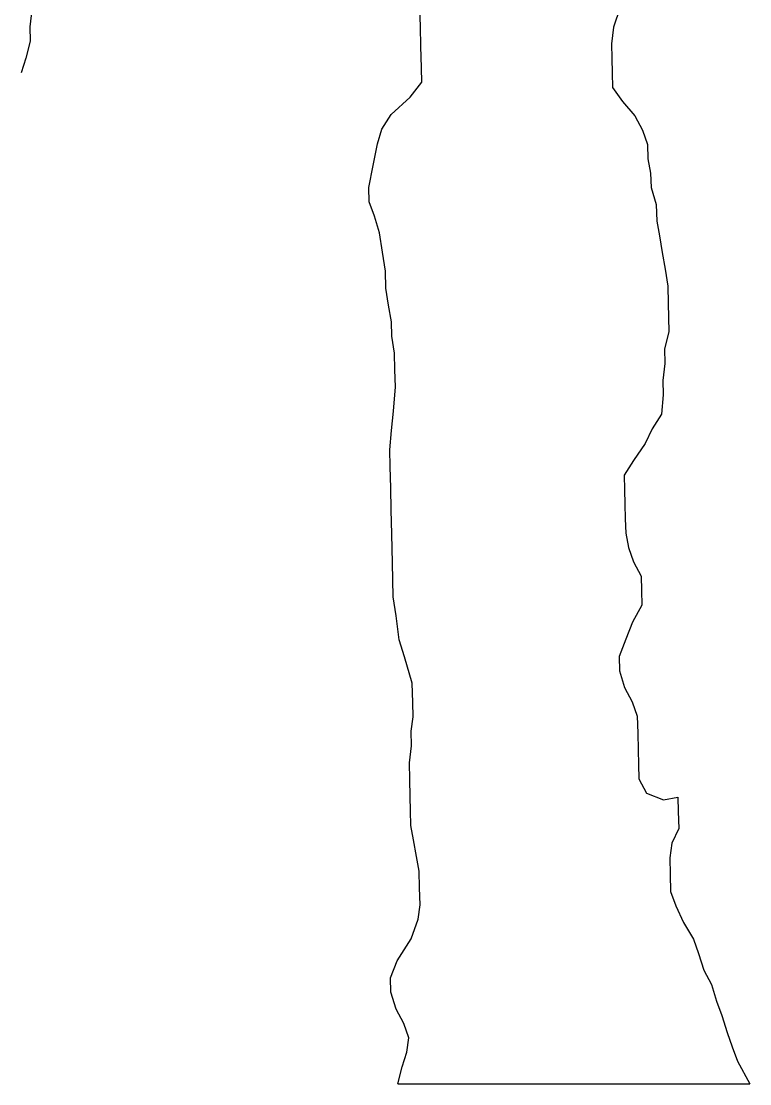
# Model space of a CAD drawing. Header units: metres. Extents: x -2 to 2.7, y 0 to 12.9.
# Drawn here: x -0.698 to 0.652, y 0 to 1.97 of the extents above; entities that cross this region are included whole.
import ezdxf

# ---------------------------------------------------------------- set-up
doc = ezdxf.new("R2010")
doc.units = ezdxf.units.M
doc.header["$LTSCALE"] = 0.2

msp = doc.modelspace()

# ---------------------------------------------------------------- linework, layer by layer
for p, q in [((-0.6789, 1.991), (-0.6826, 1.9596)), ((0.0418, 1.9594), (0.0409, 1.9951)), ((0.412, 1.9952), (0.3995, 1.9591)), ((-0.6826, 1.9596), (-0.6819, 1.9328)), ((0.0426, 1.9236), (0.0418, 1.9594)), ((0.3995, 1.9591), (0.3958, 1.9277)), ((-0.6819, 1.9328), (-0.6901, 1.9013)), ((0.0436, 1.8834), (0.0426, 1.9236)), ((0.3958, 1.9277), (0.3964, 1.9009)), ((-0.6901, 1.9013), (-0.6984, 1.8743)), ((0.3964, 1.9009), (0.3971, 1.8741)), ((0.0443, 1.8566), (0.0436, 1.8834)), ((0.3971, 1.8741), (0.3977, 1.8473)), ((0.0226, 1.8292), (0.0443, 1.8566)), ((0.3977, 1.8473), (0.4162, 1.8209)), ((-0.0124, 1.7971), (0.0226, 1.8292)), ((0.4162, 1.8209), (0.4392, 1.7947)), ((-0.0296, 1.7698), (-0.0124, 1.7971)), ((0.4392, 1.7947), (0.4533, 1.7682)), ((-0.0379, 1.7428), (-0.0296, 1.7698)), ((0.4533, 1.7682), (0.4629, 1.7416)), ((-0.0459, 1.7024), (-0.0379, 1.7428)), ((0.4629, 1.7416), (0.4635, 1.7148)), ((0.4635, 1.7148), (0.4686, 1.6881)), ((-0.0538, 1.6619), (-0.0459, 1.7024)), ((0.4686, 1.6881), (0.4693, 1.6613)), ((-0.0532, 1.6351), (-0.0538, 1.6619)), ((0.4693, 1.6613), (0.479, 1.6302)), ((-0.0436, 1.6085), (-0.0532, 1.6351)), ((0.479, 1.6302), (0.4798, 1.5989)), ((-0.0339, 1.5775), (-0.0436, 1.6085)), ((0.4798, 1.5989), (0.4849, 1.5722)), ((-0.0286, 1.5418), (-0.0339, 1.5775)), ((0.4849, 1.5722), (0.4901, 1.541)), ((-0.0232, 1.5062), (-0.0286, 1.5418)), ((0.4901, 1.541), (0.4953, 1.5099)), ((-0.0225, 1.4749), (-0.0232, 1.5062)), ((0.4953, 1.5099), (0.5006, 1.4787)), ((0.5006, 1.4787), (0.5013, 1.4474)), ((-0.0172, 1.4437), (-0.0225, 1.4749)), ((-0.012, 1.4126), (-0.0172, 1.4437)), ((0.5013, 1.4474), (0.502, 1.4206)), ((0.502, 1.4206), (0.5026, 1.3938)), ((-0.0113, 1.3858), (-0.012, 1.4126)), ((-0.0061, 1.3546), (-0.0113, 1.3858)), ((0.5026, 1.3938), (0.4945, 1.3623)), ((0.4945, 1.3623), (0.4951, 1.3355)), ((-0.0054, 1.3233), (-0.0061, 1.3546)), ((-0.0046, 1.292), (-0.0054, 1.3233)), ((0.4951, 1.3355), (0.4914, 1.3041)), ((0.4914, 1.3041), (0.4921, 1.2773)), ((-0.008, 1.2472), (-0.0046, 1.292)), ((0.4921, 1.2773), (0.4885, 1.2414)), ((-0.0116, 1.2114), (-0.008, 1.2472)), ((0.4885, 1.2414), (0.4712, 1.2142)), ((-0.0152, 1.1755), (-0.0116, 1.2114)), ((0.4712, 1.2142), (0.4585, 1.1871)), ((0.4585, 1.1871), (0.4369, 1.1552)), ((-0.0144, 1.1443), (-0.0152, 1.1755)), ((-0.0134, 1.104), (-0.0144, 1.1443)), ((0.4369, 1.1552), (0.4197, 1.128)), ((0.4197, 1.128), (0.4203, 1.1012)), ((-0.0125, 1.0638), (-0.0134, 1.104)), ((0.4203, 1.1012), (0.421, 1.0744)), ((-0.0114, 1.0191), (-0.0125, 1.0638)), ((0.421, 1.0744), (0.4216, 1.0476)), ((0.4216, 1.0476), (0.4223, 1.0207)), ((-0.0107, 0.9923), (-0.0114, 1.0191)), ((0.4223, 1.0207), (0.4274, 0.994)), ((-0.0101, 0.9655), (-0.0107, 0.9923)), ((0.4274, 0.994), (0.437, 0.9674)), ((-0.0093, 0.9342), (-0.0101, 0.9655)), ((0.437, 0.9674), (0.4511, 0.941)), ((-0.0085, 0.903), (-0.0093, 0.9342)), ((0.4511, 0.941), (0.4517, 0.9142)), ((0.4517, 0.9142), (0.4524, 0.8873)), ((-0.0032, 0.8673), (-0.0085, 0.903)), ((0.4524, 0.8873), (0.4352, 0.8556)), ((0.0023, 0.8227), (-0.0032, 0.8673)), ((0.4352, 0.8556), (0.4226, 0.824)), ((0.012, 0.7917), (0.0023, 0.8227)), ((0.4226, 0.824), (0.41, 0.7924)), ((0.0266, 0.7429), (0.012, 0.7917)), ((0.41, 0.7924), (0.4106, 0.7656)), ((0.4106, 0.7656), (0.4203, 0.7345)), ((0.0275, 0.7071), (0.0266, 0.7429)), ((0.4203, 0.7345), (0.4344, 0.7081)), ((0.0282, 0.6803), (0.0275, 0.7071)), ((0.4344, 0.7081), (0.4439, 0.6815)), ((0.0243, 0.6534), (0.0282, 0.6803)), ((0.4439, 0.6815), (0.4447, 0.6502)), ((0.025, 0.6266), (0.0243, 0.6534)), ((0.4447, 0.6502), (0.4455, 0.6189)), ((0.0213, 0.5952), (0.025, 0.6266)), ((0.4455, 0.6189), (0.4461, 0.5921)), ((0.0221, 0.5639), (0.0213, 0.5952)), ((0.4461, 0.5921), (0.4468, 0.5653)), ((0.0228, 0.5326), (0.0221, 0.5639)), ((0.4468, 0.5653), (0.4608, 0.5388)), ((0.0235, 0.5058), (0.0228, 0.5326)), ((0.4608, 0.5388), (0.4924, 0.5262)), ((0.4924, 0.5262), (0.5191, 0.5313)), ((0.5191, 0.5313), (0.5198, 0.5045)), ((0.0241, 0.479), (0.0235, 0.5058)), ((0.5198, 0.5045), (0.5206, 0.4732)), ((0.0292, 0.4523), (0.0241, 0.479)), ((0.5206, 0.4732), (0.5078, 0.446)), ((0.0345, 0.4211), (0.0292, 0.4523)), ((0.5078, 0.446), (0.504, 0.4191)), ((0.0396, 0.3944), (0.0345, 0.4211)), ((0.504, 0.4191), (0.5047, 0.3878)), ((0.0403, 0.3631), (0.0396, 0.3944)), ((0.5047, 0.3878), (0.5055, 0.3566)), ((0.0411, 0.3319), (0.0403, 0.3631)), ((0.5055, 0.3566), (0.5151, 0.33)), ((0.0373, 0.3049), (0.0411, 0.3319)), ((0.5151, 0.33), (0.5293, 0.299)), ((0.0248, 0.2689), (0.0373, 0.3049)), ((0.5293, 0.299), (0.5479, 0.2682)), ((-0.0011, 0.228), (0.0248, 0.2689)), ((0.5479, 0.2682), (0.5575, 0.2416)), ((0.5575, 0.2416), (0.5672, 0.2105)), ((-0.0137, 0.1964), (-0.0011, 0.228)), ((0.5672, 0.2105), (0.5812, 0.184)), ((-0.0131, 0.1696), (-0.0137, 0.1964)), ((0.5812, 0.184), (0.5909, 0.153)), ((-0.0034, 0.1385), (-0.0131, 0.1696)), ((0.0107, 0.112), (-0.0034, 0.1385)), ((0.5909, 0.153), (0.6005, 0.1264)), ((0.6005, 0.1264), (0.6102, 0.0953)), ((0.0203, 0.0854), (0.0107, 0.112)), ((0.0165, 0.0585), (0.0203, 0.0854)), ((0.6102, 0.0953), (0.6198, 0.0687)), ((0.6198, 0.0687), (0.6294, 0.0421)), ((0.0082, 0.0315), (0.0165, 0.0585)), ((0.6294, 0.0421), (0.6524, 0)), ((0, 0), (0.0082, 0.0315))]:
    msp.add_line(p, q)
at = {"flags": 128}
msp.add_lwpolyline([(0, 0), (0.6524, 0)], dxfattribs=at)

doc.saveas('drawing.dxf')
